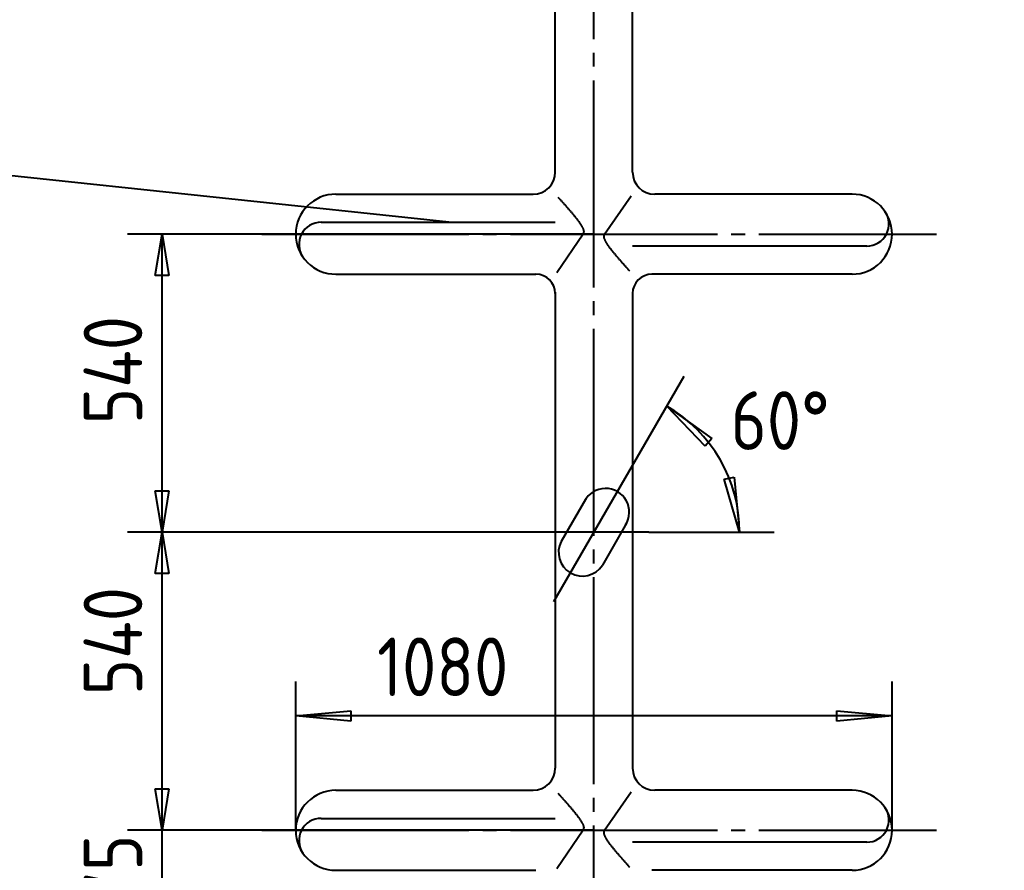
# Model space of a CAD drawing. Extents: x 1561 to 67467, y -57370 to 65913.
# Drawn here: x 1649.3 to 1720.6, y 229.7 to 291.3 of the extents above; entities that cross this region are included whole.
import ezdxf

# ---------------------------------------------------------------- set-up
doc = ezdxf.new("R2010")
doc.units = 0
doc.linetypes.add('DASHDOT', pattern=[18, 15, -1, 1, -1])
doc.layers.get('0').update_dxf_attribs({"linetype": 'DASHDOT'})
doc.layers.add('1', color=7, linetype='CONTINUOUS')
doc.layers.add('2', color=3, linetype='CONTINUOUS')
doc.styles.get("Standard").update_dxf_attribs({"font": 'gbenor.shx', "bigfont": 'gbcbig.shx'})
doc.dimstyles.get("Standard").update_dxf_attribs({"dimtxt": 3.5, "dimasz": 4, "dimexe": 2, "dimexo": 0, "dimgap": 1, "dimtad": 1, "dimtoh": 1, "dimdec": 4, "dimzin": 0, "dimdsep": 46, "dimtxsty": 'Standard', "dimcen": 0, "dimadec": 0, "dimazin": 0, "dimtfac": 1, "dimtdec": 4, "dimtmove": 0, "dimatfit": 0, "dimfxl": 1, "dimtolj": 1, "dimtzin": 0, "dimarcsym": 0})

# ---------------------------------------------------------------- blocks, each defined once
blk = doc.blocks.new('Cadt6')
at = {"layer": '1'}
for p, q in [((1688.257, 278.465), (1688.275, 278.445, 1)), ((1688.275, 278.445), (1688.297, 278.42)), ((1688.297, 278.42), (1688.323, 278.391)), ((1688.323, 278.391), (1688.351, 278.36)), ((1688.351, 278.36), (1688.382, 278.326)), ((1688.382, 278.326), (1688.414, 278.289)), ((1688.414, 278.289), (1688.448, 278.252)), ((1688.448, 278.252), (1688.483, 278.212)), ((1688.483, 278.212), (1688.519, 278.173)), ((1688.519, 278.173), (1688.555, 278.132)), ((1688.555, 278.132), (1688.592, 278.091)), ((1688.592, 278.091), (1688.629, 278.049)), ((1688.629, 278.049), (1688.666, 278.007)), ((1688.666, 278.007), (1688.704, 277.964)), ((1688.704, 277.964), (1688.743, 277.921)), ((1688.743, 277.921), (1688.781, 277.877)), ((1688.781, 277.877), (1688.82, 277.833)), ((1688.82, 277.833), (1688.859, 277.789)), ((1688.859, 277.789), (1688.898, 277.744)), ((1688.898, 277.744), (1688.937, 277.699)), ((1688.937, 277.699), (1688.976, 277.654)), ((1688.976, 277.654), (1689.015, 277.609)), ((1689.015, 277.609), (1689.054, 277.565)), ((1689.054, 277.565), (1689.092, 277.52)), ((1689.092, 277.52), (1689.129, 277.477)), ((1689.129, 277.477), (1689.166, 277.433)), ((1689.166, 277.433), (1689.203, 277.39)), ((1689.203, 277.39), (1689.238, 277.348)), ((1689.238, 277.348), (1689.274, 277.306)), ((1689.274, 277.306), (1689.308, 277.264)), ((1689.308, 277.264), (1689.342, 277.223)), ((1689.342, 277.223), (1689.376, 277.182)), ((1689.376, 277.182), (1689.409, 277.142)), ((1689.409, 277.142), (1689.442, 277.102)), ((1689.442, 277.102), (1689.474, 277.062)), ((1689.474, 277.062), (1689.505, 277.023)), ((1689.505, 277.023), (1689.536, 276.985)), ((1689.536, 276.985), (1689.566, 276.946)), ((1689.566, 276.946), (1689.595, 276.909)), ((1689.595, 276.909), (1689.624, 276.872)), ((1689.624, 276.872), (1689.652, 276.835)), ((1689.652, 276.835), (1689.679, 276.799)), ((1689.679, 276.799), (1689.706, 276.764)), ((1689.706, 276.764), (1689.731, 276.729)), ((1689.731, 276.729), (1689.756, 276.694)), ((1689.756, 276.694), (1689.781, 276.66)), ((1689.781, 276.66), (1689.804, 276.627)), ((1689.804, 276.627), (1689.827, 276.595)), ((1689.827, 276.595), (1689.849, 276.563)), ((1689.849, 276.563), (1689.87, 276.531)), ((1689.87, 276.531), (1689.891, 276.5)), ((1689.891, 276.5), (1689.91, 276.47)), ((1689.91, 276.47), (1689.929, 276.44)), ((1689.929, 276.44), (1689.947, 276.411)), ((1689.947, 276.411), (1689.964, 276.382)), ((1689.964, 276.382), (1689.98, 276.353)), ((1689.98, 276.353), (1689.995, 276.325)), ((1689.995, 276.325), (1690.01, 276.298)), ((1690.01, 276.298), (1690.023, 276.271)), ((1690.023, 276.271), (1690.036, 276.245)), ((1690.036, 276.245), (1690.048, 276.219)), ((1690.048, 276.219), (1690.059, 276.194)), ((1690.059, 276.194), (1690.069, 276.17)), ((1690.069, 276.17), (1690.078, 276.147)), ((1690.078, 276.147), (1690.087, 276.125)), ((1690.087, 276.125), (1690.095, 276.104)), ((1690.095, 276.104), (1690.102, 276.083)), ((1690.102, 276.083), (1690.108, 276.062)), ((1690.108, 276.062), (1690.112, 276.041)), ((1690.095, 275.799), (1690.091, 275.781)), ((1690.099, 275.819), (1690.095, 275.799)), ((1690.103, 275.842), (1690.099, 275.819)), ((1690.108, 275.867), (1690.103, 275.842)), ((1690.112, 275.894), (1690.108, 275.867)), ((1690.112, 276.041), (1690.116, 276.019)), ((1690.115, 275.92), (1690.112, 275.894)), ((1690.117, 275.947), (1690.115, 275.92)), ((1690.116, 276.019), (1690.118, 275.996)), ((1690.118, 275.972), (1690.117, 275.947)), ((1690.118, 275.996), (1690.118, 275.972))]:
    blk.add_line(p, q, dxfattribs=at)
blk = doc.blocks.new('Cadt7')
at = {"layer": '1'}
for p, q in [((1691.603, 275.59), (1691.604, 275.616)), ((1691.604, 275.566), (1691.603, 275.59)), ((1691.604, 275.616), (1691.607, 275.642)), ((1691.606, 275.543), (1691.604, 275.566)), ((1691.609, 275.521), (1691.606, 275.543)), ((1691.607, 275.642), (1691.61, 275.669)), ((1691.614, 275.5), (1691.609, 275.521)), ((1691.61, 275.669), (1691.614, 275.695)), ((1691.614, 275.695), (1691.618, 275.72)), ((1691.62, 275.479), (1691.614, 275.5)), ((1691.618, 275.72), (1691.623, 275.743)), ((1691.627, 275.458), (1691.62, 275.479)), ((1691.623, 275.743), (1691.627, 275.764)), ((1691.627, 275.764), (1691.63, 275.781)), ((1691.634, 275.437), (1691.627, 275.458)), ((1691.643, 275.415), (1691.634, 275.437)), ((1691.653, 275.392), (1691.643, 275.415)), ((1691.663, 275.368), (1691.653, 275.392)), ((1691.674, 275.343), (1691.663, 275.368)), ((1691.686, 275.317), (1691.674, 275.343)), ((1691.698, 275.291), (1691.686, 275.317)), ((1691.712, 275.264), (1691.698, 275.291)), ((1691.726, 275.237), (1691.712, 275.264)), ((1691.741, 275.209), (1691.726, 275.237)), ((1691.758, 275.18), (1691.741, 275.209)), ((1691.775, 275.151), (1691.758, 275.18)), ((1691.793, 275.122), (1691.775, 275.151)), ((1691.811, 275.092), (1691.793, 275.122)), ((1691.831, 275.062), (1691.811, 275.092)), ((1691.851, 275.031), (1691.831, 275.062)), ((1691.873, 274.999), (1691.851, 275.031)), ((1691.895, 274.967), (1691.873, 274.999)), ((1691.917, 274.935), (1691.895, 274.967)), ((1691.941, 274.902), (1691.917, 274.935)), ((1691.965, 274.868), (1691.941, 274.902)), ((1691.99, 274.834), (1691.965, 274.868)), ((1692.016, 274.799), (1691.99, 274.834)), ((1692.043, 274.763), (1692.016, 274.799)), ((1692.07, 274.727), (1692.043, 274.763)), ((1692.098, 274.691), (1692.07, 274.727)), ((1692.127, 274.653), (1692.098, 274.691)), ((1692.156, 274.616), (1692.127, 274.653)), ((1692.186, 274.578), (1692.156, 274.616)), ((1692.217, 274.539), (1692.186, 274.578)), ((1692.248, 274.5), (1692.217, 274.539)), ((1692.28, 274.46), (1692.248, 274.5)), ((1692.312, 274.42), (1692.28, 274.46)), ((1692.346, 274.38), (1692.312, 274.42)), ((1692.379, 274.339), (1692.346, 274.38)), ((1692.413, 274.298), (1692.379, 274.339)), ((1692.448, 274.256), (1692.413, 274.298)), ((1692.483, 274.214), (1692.448, 274.256)), ((1692.519, 274.172), (1692.483, 274.214)), ((1692.555, 274.129), (1692.519, 274.172)), ((1692.592, 274.085), (1692.555, 274.129)), ((1692.63, 274.042), (1692.592, 274.085)), ((1692.668, 273.997), (1692.63, 274.042)), ((1692.706, 273.953), (1692.668, 273.997)), ((1692.745, 273.908), (1692.706, 273.953)), ((1692.784, 273.863), (1692.745, 273.908)), ((1692.823, 273.818), (1692.784, 273.863)), ((1692.863, 273.774), (1692.823, 273.818)), ((1692.902, 273.729), (1692.863, 273.774)), ((1692.94, 273.685), (1692.902, 273.729)), ((1692.979, 273.641), (1692.94, 273.685)), ((1693.017, 273.598), (1692.979, 273.641)), ((1693.055, 273.555), (1693.017, 273.598)), ((1693.093, 273.513), (1693.055, 273.555)), ((1693.13, 273.471), (1693.093, 273.513)), ((1693.166, 273.43), (1693.13, 273.471)), ((1693.203, 273.389), (1693.166, 273.43)), ((1693.238, 273.35), (1693.203, 273.389)), ((1693.273, 273.311), (1693.238, 273.35)), ((1693.307, 273.273), (1693.273, 273.311)), ((1693.34, 273.236), (1693.307, 273.273)), ((1693.37, 273.202), (1693.34, 273.236)), ((1693.399, 273.171), (1693.37, 273.202)), ((1693.424, 273.142), (1693.399, 273.171)), ((1693.446, 273.118), (1693.424, 273.142)), ((1693.465, 273.097), (1693.446, 273.118, 1))]:
    blk.add_line(p, q, dxfattribs=at)
blk = doc.blocks.new('Cadt8')
at = {"layer": '1'}
for p, q in [((1688.257, 235.265), (1688.275, 235.245, 1)), ((1688.275, 235.245), (1688.297, 235.22)), ((1688.297, 235.22), (1688.323, 235.191)), ((1688.323, 235.191), (1688.351, 235.16)), ((1688.351, 235.16), (1688.382, 235.126)), ((1688.382, 235.126), (1688.414, 235.089)), ((1688.414, 235.089), (1688.448, 235.052)), ((1688.448, 235.052), (1688.483, 235.012)), ((1688.483, 235.012), (1688.519, 234.973)), ((1688.519, 234.973), (1688.555, 234.932)), ((1688.555, 234.932), (1688.592, 234.891)), ((1688.592, 234.891), (1688.629, 234.849)), ((1688.629, 234.849), (1688.666, 234.807)), ((1688.666, 234.807), (1688.704, 234.764)), ((1688.704, 234.764), (1688.743, 234.721)), ((1688.743, 234.721), (1688.781, 234.677)), ((1688.781, 234.677), (1688.82, 234.633)), ((1688.82, 234.633), (1688.859, 234.589)), ((1688.859, 234.589), (1688.898, 234.544)), ((1688.898, 234.544), (1688.937, 234.499)), ((1688.937, 234.499), (1688.976, 234.454)), ((1688.976, 234.454), (1689.015, 234.409)), ((1689.015, 234.409), (1689.054, 234.365)), ((1689.054, 234.365), (1689.092, 234.32)), ((1689.092, 234.32), (1689.129, 234.277)), ((1689.129, 234.277), (1689.166, 234.233)), ((1689.166, 234.233), (1689.203, 234.19)), ((1689.203, 234.19), (1689.238, 234.148)), ((1689.238, 234.148), (1689.274, 234.106)), ((1689.274, 234.106), (1689.308, 234.064)), ((1689.308, 234.064), (1689.342, 234.023)), ((1689.342, 234.023), (1689.376, 233.982)), ((1689.376, 233.982), (1689.409, 233.942)), ((1689.409, 233.942), (1689.442, 233.902)), ((1689.442, 233.902), (1689.474, 233.862)), ((1689.474, 233.862), (1689.505, 233.823)), ((1689.505, 233.823), (1689.536, 233.785)), ((1689.536, 233.785), (1689.566, 233.746)), ((1689.566, 233.746), (1689.595, 233.709)), ((1689.595, 233.709), (1689.624, 233.672)), ((1689.624, 233.672), (1689.652, 233.635)), ((1689.652, 233.635), (1689.679, 233.599)), ((1689.679, 233.599), (1689.706, 233.564)), ((1689.706, 233.564), (1689.731, 233.529)), ((1689.731, 233.529), (1689.756, 233.494)), ((1689.756, 233.494), (1689.781, 233.46)), ((1689.781, 233.46), (1689.804, 233.427)), ((1689.804, 233.427), (1689.827, 233.395)), ((1689.827, 233.395), (1689.849, 233.363)), ((1689.849, 233.363), (1689.87, 233.331)), ((1689.87, 233.331), (1689.891, 233.3)), ((1689.891, 233.3), (1689.91, 233.27)), ((1689.91, 233.27), (1689.929, 233.24)), ((1689.929, 233.24), (1689.947, 233.211)), ((1689.947, 233.211), (1689.964, 233.182)), ((1689.964, 233.182), (1689.98, 233.153)), ((1689.98, 233.153), (1689.995, 233.125)), ((1689.995, 233.125), (1690.01, 233.098)), ((1690.01, 233.098), (1690.023, 233.071)), ((1690.023, 233.071), (1690.036, 233.045)), ((1690.036, 233.045), (1690.048, 233.019)), ((1690.048, 233.019), (1690.059, 232.994)), ((1690.059, 232.994), (1690.069, 232.97)), ((1690.069, 232.97), (1690.078, 232.947)), ((1690.078, 232.947), (1690.087, 232.925)), ((1690.087, 232.925), (1690.095, 232.904)), ((1690.095, 232.599), (1690.091, 232.581)), ((1690.095, 232.904), (1690.102, 232.883)), ((1690.099, 232.619), (1690.095, 232.599)), ((1690.103, 232.642), (1690.099, 232.619)), ((1690.102, 232.883), (1690.108, 232.862)), ((1690.108, 232.667), (1690.103, 232.642)), ((1690.108, 232.862), (1690.112, 232.841)), ((1690.112, 232.694), (1690.108, 232.667)), ((1690.112, 232.841), (1690.116, 232.819)), ((1690.115, 232.72), (1690.112, 232.694)), ((1690.117, 232.747), (1690.115, 232.72)), ((1690.116, 232.819), (1690.118, 232.796)), ((1690.118, 232.772), (1690.117, 232.747)), ((1690.118, 232.796), (1690.118, 232.772))]:
    blk.add_line(p, q, dxfattribs=at)
blk = doc.blocks.new('Cadt9')
at = {"layer": '1'}
for p, q in [((1691.618, 232.52), (1691.623, 232.543)), ((1691.623, 232.543), (1691.627, 232.564)), ((1691.627, 232.564), (1691.63, 232.581)), ((1691.603, 232.39), (1691.604, 232.416)), ((1691.604, 232.366), (1691.603, 232.39)), ((1691.604, 232.416), (1691.607, 232.442)), ((1691.606, 232.343), (1691.604, 232.366)), ((1691.609, 232.321), (1691.606, 232.343)), ((1691.607, 232.442), (1691.61, 232.469)), ((1691.614, 232.3), (1691.609, 232.321)), ((1691.61, 232.469), (1691.614, 232.495)), ((1691.614, 232.495), (1691.618, 232.52)), ((1691.62, 232.279), (1691.614, 232.3)), ((1691.627, 232.258), (1691.62, 232.279)), ((1691.634, 232.237), (1691.627, 232.258)), ((1691.643, 232.215), (1691.634, 232.237)), ((1691.653, 232.192), (1691.643, 232.215)), ((1691.663, 232.168), (1691.653, 232.192)), ((1691.674, 232.143), (1691.663, 232.168)), ((1691.686, 232.117), (1691.674, 232.143)), ((1691.698, 232.091), (1691.686, 232.117)), ((1691.712, 232.064), (1691.698, 232.091)), ((1691.726, 232.037), (1691.712, 232.064)), ((1691.741, 232.009), (1691.726, 232.037)), ((1691.758, 231.98), (1691.741, 232.009)), ((1691.775, 231.951), (1691.758, 231.98)), ((1691.793, 231.922), (1691.775, 231.951)), ((1691.811, 231.892), (1691.793, 231.922)), ((1691.831, 231.862), (1691.811, 231.892)), ((1691.851, 231.831), (1691.831, 231.862)), ((1691.873, 231.799), (1691.851, 231.831)), ((1691.895, 231.767), (1691.873, 231.799)), ((1691.917, 231.735), (1691.895, 231.767)), ((1691.941, 231.702), (1691.917, 231.735)), ((1691.965, 231.668), (1691.941, 231.702)), ((1691.99, 231.634), (1691.965, 231.668)), ((1692.016, 231.599), (1691.99, 231.634)), ((1692.043, 231.563), (1692.016, 231.599)), ((1692.07, 231.527), (1692.043, 231.563)), ((1692.098, 231.491), (1692.07, 231.527)), ((1692.127, 231.453), (1692.098, 231.491)), ((1692.156, 231.416), (1692.127, 231.453)), ((1692.186, 231.378), (1692.156, 231.416)), ((1692.217, 231.339), (1692.186, 231.378)), ((1692.248, 231.3), (1692.217, 231.339)), ((1692.28, 231.26), (1692.248, 231.3)), ((1692.312, 231.22), (1692.28, 231.26)), ((1692.346, 231.18), (1692.312, 231.22)), ((1692.379, 231.139), (1692.346, 231.18)), ((1692.413, 231.098), (1692.379, 231.139)), ((1692.448, 231.056), (1692.413, 231.098)), ((1692.483, 231.014), (1692.448, 231.056)), ((1692.519, 230.972), (1692.483, 231.014)), ((1692.555, 230.929), (1692.519, 230.972)), ((1692.592, 230.885), (1692.555, 230.929)), ((1692.63, 230.842), (1692.592, 230.885)), ((1692.668, 230.797), (1692.63, 230.842)), ((1692.706, 230.753), (1692.668, 230.797)), ((1692.745, 230.708), (1692.706, 230.753)), ((1692.784, 230.663), (1692.745, 230.708)), ((1692.823, 230.618), (1692.784, 230.663)), ((1692.863, 230.574), (1692.823, 230.618)), ((1692.902, 230.529), (1692.863, 230.574)), ((1692.94, 230.485), (1692.902, 230.529)), ((1692.979, 230.441), (1692.94, 230.485)), ((1693.017, 230.398), (1692.979, 230.441)), ((1693.055, 230.355), (1693.017, 230.398)), ((1693.093, 230.313), (1693.055, 230.355)), ((1693.13, 230.271), (1693.093, 230.313)), ((1693.166, 230.23), (1693.13, 230.271)), ((1693.203, 230.189), (1693.166, 230.23)), ((1693.238, 230.15), (1693.203, 230.189)), ((1693.273, 230.111), (1693.238, 230.15)), ((1693.307, 230.073), (1693.273, 230.111)), ((1693.34, 230.036), (1693.307, 230.073)), ((1693.37, 230.002), (1693.34, 230.036)), ((1693.399, 229.971), (1693.37, 230.002)), ((1693.424, 229.942), (1693.399, 229.971)), ((1693.446, 229.918), (1693.424, 229.942)), ((1693.465, 229.897), (1693.446, 229.918, 1))]:
    blk.add_line(p, q, dxfattribs=at)
blk = doc.blocks.new('*D13')
at = {"layer": '2'}
for p, q in [((1690.861, 275.781), (1657.071, 275.781)), ((1659.071, 272.781), (1659.571, 275.781)), ((1659.571, 275.781), (1660.071, 272.781)), ((1659.571, 209.581), (1659.571, 275.781)), ((1660.071, 272.781), (1659.071, 272.781)), ((1659.571, 254.181), (1659.071, 257.181)), ((1659.071, 257.181), (1660.071, 257.181)), ((1660.071, 257.181), (1659.571, 254.181)), ((1690.861, 254.181), (1657.071, 254.181)), ((1659.071, 251.181), (1659.571, 254.181)), ((1659.571, 254.181), (1660.071, 251.181)), ((1660.071, 251.181), (1659.071, 251.181)), ((1659.571, 232.581), (1659.071, 235.581)), ((1659.071, 235.581), (1660.071, 235.581)), ((1660.071, 235.581), (1659.571, 232.581)), ((1690.861, 232.581), (1657.071, 232.581)), ((1690.861, 225.581), (1657.071, 225.581)), ((1659.071, 222.581), (1659.571, 225.581)), ((1659.571, 225.581), (1660.071, 222.581)), ((1660.071, 222.581), (1659.071, 222.581)), ((1659.571, 209.581), (1659.071, 212.581, 1)), ((1659.071, 212.581), (1660.071, 212.581)), ((1660.071, 212.581), (1659.571, 209.581)), ((1690.861, 209.581), (1657.071, 209.581))]:
    blk.add_line(p, q, dxfattribs=at)
at = {"layer": '2', "char_height": 4.25, "width": 65536, "attachment_point": 7, "rotation": 90}
for s, insert in [('540', (1658.142, 262.013)), ('540', (1658.142, 242.373)), ('175', (1658.142, 225.285)), ('400', (1658.142, 216.783))]:
    blk.add_mtext(s, dxfattribs=dict(at, insert=insert))
blk = doc.blocks.new('*D26')
at = {"layer": '2'}
for p, q in [((1672.061, 395.221), (1757.361, 395.221)), ((1763.736, 395.221), (1767.152, 395.221)), ((1773.527, 395.221), (1786.141, 395.221)), ((1783.141, 392.221), (1783.641, 395.221)), ((1783.641, 395.221), (1784.141, 392.221)), ((1783.641, 209.581), (1783.641, 395.221)), ((1784.141, 392.221), (1783.141, 392.221)), ((1783.641, 209.581), (1783.141, 212.581)), ((1783.141, 212.581), (1784.141, 212.581)), ((1784.141, 212.581), (1783.641, 209.581)), ((1690.861, 209.581), (1786.141, 209.581))]:
    blk.add_line(p, q, dxfattribs=at)
at = {"layer": '2', "insert": (1782.212, 314.797), "char_height": 4.25, "width": 65536, "attachment_point": 7, "rotation": 90}
blk.add_mtext('4641', dxfattribs=at)
blk = doc.blocks.new('*D27')
at = {"layer": '2'}
for p, q in [((1743.821, 237.197), (1759.101, 237.197)), ((1756.101, 234.197), (1756.601, 237.197)), ((1756.601, 237.197), (1757.101, 234.197)), ((1756.601, 209.581), (1756.601, 237.197)), ((1757.101, 234.197), (1756.101, 234.197)), ((1756.601, 209.581), (1756.101, 212.581)), ((1756.101, 212.581), (1757.101, 212.581)), ((1757.101, 212.581), (1756.601, 209.581)), ((1690.861, 209.581), (1759.101, 209.581))]:
    blk.add_line(p, q, dxfattribs=at)
at = {"layer": '2', "insert": (1755.172, 218.583), "char_height": 4.25, "width": 65536, "attachment_point": 7, "rotation": 90}
blk.add_mtext('690', dxfattribs=at)
blk = doc.blocks.new('*D36')
at = {"layer": '2'}
for p, q in [((1693.395, 258.57), (1697.386, 265.483)), ((1696.136, 263.318), (1699.404, 260.98)), ((1698.912, 260.414), (1696.136, 263.318)), ((1699.404, 260.98), (1698.912, 260.414)), ((1700.284, 258.037), (1701.021, 258.18)), ((1701.411, 254.181), (1700.284, 258.037, 1)), ((1701.021, 258.18), (1701.411, 254.181)), ((1694.832, 254.181), (1703.911, 254.181))]:
    blk.add_line(p, q, dxfattribs=at)
blk.add_arc((1690.861, 254.181), 10.55, 0, 60, dxfattribs=at)
at = {"layer": '2', "insert": (1700.765, 260.148), "char_height": 4.25, "width": 65536, "attachment_point": 7}
blk.add_mtext('60%%d', dxfattribs=at)
blk = doc.blocks.new('*D39')
at = {"layer": '2'}
for p, q in [((1680.246, 109.416), (1708.101, 129.109)), ((1708.101, 129.109), (1719.708, 129.109)), ((1698.738, 123.102), (1701.476, 124.425)), ((1701.476, 124.425), (1699.315, 122.285)), ((1699.315, 122.285), (1698.738, 123.102)), ((1680.246, 109.416), (1682.407, 111.556)), ((1682.407, 111.556), (1682.984, 110.74)), ((1682.984, 110.74), (1680.246, 109.416))]:
    blk.add_line(p, q, dxfattribs=at)
at = {"layer": '2', "insert": (1709.529, 130.537), "char_height": 4.25, "width": 65536, "attachment_point": 7}
blk.add_mtext('%%c650', dxfattribs=at)
blk = doc.blocks.new('*D40')
at = {"layer": '2'}
for p, q in [((1665.971, 145.599), (1652.791, 145.599)), ((1714.72, 89.431), (1665.971, 145.599)), ((1667.002, 144.411), (1669.346, 142.473)), ((1668.591, 141.817), (1667.002, 144.411)), ((1669.346, 142.473), (1668.591, 141.817)), ((1712.376, 91.369), (1713.131, 92.024)), ((1713.131, 92.024), (1714.72, 89.431)), ((1714.72, 89.431), (1712.376, 91.369))]:
    blk.add_line(p, q, dxfattribs=at)
at = {"layer": '2', "insert": (1654.22, 147.027), "char_height": 4.25, "width": 65536, "attachment_point": 7}
blk.add_mtext('%%c1820', dxfattribs=at)
blk = doc.blocks.new('*D41')
at = {"layer": '2'}
for p, q in [((1686.604, 110.112), (1675.74, 95.458)), ((1683.924, 106.497), (1685.309, 109.205)), ((1685.309, 109.205), (1686.113, 108.609)), ((1686.113, 108.609), (1683.924, 106.497)), ((1681.164, 103.614), (1683.353, 105.726)), ((1683.353, 105.726), (1681.967, 103.018)), ((1681.967, 103.018), (1681.164, 103.614)), ((1675.74, 95.458), (1660.168, 95.458))]:
    blk.add_line(p, q, dxfattribs=at)
at = {"layer": '2', "insert": (1661.596, 96.886), "char_height": 4.25, "width": 65536, "attachment_point": 7}
blk.add_mtext('16XM24', dxfattribs=at)
blk = doc.blocks.new('*D44')
at = {"layer": '2'}
for p, q in [((1690.861, 525.907), (1795.832, 525.907)), ((1792.957, 521.907), (1793.332, 525.907)), ((1793.332, 525.907), (1793.707, 521.907)), ((1793.332, 205.51), (1793.332, 525.907)), ((1793.707, 521.907), (1792.957, 521.907)), ((1793.332, 205.51), (1792.957, 209.51)), ((1792.957, 209.51), (1793.707, 209.51)), ((1793.707, 209.51), (1793.332, 205.51)), ((1690.861, 205.51), (1795.832, 205.51))]:
    blk.add_line(p, q, dxfattribs=at)
at = {"layer": '2', "insert": (1791.903, 313.409), "char_height": 4.25, "width": 65536, "attachment_point": 7, "rotation": 90}
blk.add_mtext('7780', dxfattribs=at)
blk = doc.blocks.new('*D45')
at = {"layer": '2'}
for p, q in [((1669.261, 232.581), (1669.261, 243.372)), ((1712.461, 232.581), (1712.461, 243.372)), ((1669.261, 240.872), (1673.261, 241.247)), ((1673.261, 241.247), (1673.261, 240.497)), ((1708.461, 240.497), (1708.461, 241.247)), ((1708.461, 241.247), (1712.461, 240.872)), ((1673.261, 240.497), (1669.261, 240.872)), ((1712.461, 240.872), (1669.261, 240.872)), ((1712.461, 240.872), (1708.461, 240.497))]:
    blk.add_line(p, q, dxfattribs=at)
at = {"layer": '2', "insert": (1675.148, 242.301), "char_height": 4.25, "width": 65536, "attachment_point": 7}
blk.add_mtext('1080', dxfattribs=at)
blk = doc.blocks.new('Cadt52')
at = {"layer": '2'}
blk.add_line((1680.361, 276.641), (1601.45, 285.025, 1), dxfattribs=at)

msp = doc.modelspace()

# ---------------------------------------------------------------- linework, layer by layer
for p, q in [((1690.86081, 181.92363), (1690.86081, 527.37297)), ((1666.80764, 275.78106), (1715.68531, 275.78106)), ((1687.95739, 249.15218), (1693.39503, 258.57046)), ((1694.83247, 254.18106), (1687.33635, 254.18106)), ((1666.80764, 232.58106), (1715.68531, 232.58106))]:
    msp.add_line(p, q)
at = {"layer": '1'}
for p, q in [((1688.06081, 280.28106), (1688.06081, 413.34652, 6.28319)), ((1693.66081, 280.28106), (1693.66081, 413.34652)), ((1672.16081, 278.68106), (1686.46081, 278.68106, 6.28319)), ((1691.63046, 275.78106), (1693.54966, 278.56986)), ((1709.56081, 278.68106), (1695.26081, 278.68106, 6.28319)), ((1671.09198, 276.64106), (1688.06081, 276.64106)), ((1690.09116, 275.78106), (1688.17196, 272.99226)), ((1710.62964, 274.92106), (1693.66081, 274.92106, 6.28319)), ((1672.16081, 272.88106), (1686.66081, 272.88106, 6.28319)), ((1709.56081, 272.88106), (1695.06081, 272.88106, 6.28319)), ((1688.06081, 271.58106), (1688.06081, 271.48106)), ((1688.06081, 271.48106), (1688.06081, 237.08106)), ((1693.66081, 271.58106), (1693.66081, 271.48106)), ((1693.66081, 271.48106), (1693.66081, 237.08106)), ((1690.25054, 256.56403), (1688.49196, 253.51809, 6.28319)), ((1693.22966, 254.84403), (1691.47109, 251.79809)), ((1672.16081, 235.48106), (1686.46081, 235.48106)), ((1709.56081, 235.48106), (1695.26081, 235.48106, 6.28319)), ((1691.63046, 232.58106), (1693.54966, 235.36986)), ((1671.09198, 233.44106), (1688.06081, 233.44106, 6.28319)), ((1690.09116, 232.58106), (1688.17196, 229.79226)), ((1710.62964, 231.72106), (1693.66081, 231.72106, 6.28319)), ((1672.16081, 229.68106), (1686.66081, 229.68106, 6.28319)), ((1709.56081, 229.68106), (1695.06081, 229.68106, 6.28319))]:
    msp.add_line(p, q, dxfattribs=at)
for centre, radius, start, end in [((1686.46081, 280.28106), 1.6, 270, 360), ((1695.26081, 280.28106), 1.6, 180, 270), ((1672.16081, 275.78106), 2.9, 90, 270), ((1709.56081, 275.78106), 2.9, 270, 450), ((1710.62964, 276.52106), 1.6, 270, 394.6966024), ((1671.09198, 275.04106), 1.6, 90, 214.6966024), ((1686.66081, 271.48106), 1.4, 0, 90), ((1695.06081, 271.48106), 1.4, 90, 180), ((1691.70081, 255.63598), 1.72179, 327.3842767, 512.6157233), ((1690.02081, 252.72614), 1.72179, 152.6157233, 327.3842767), ((1686.46081, 237.08106), 1.6, 270, 360), ((1695.26081, 237.08106), 1.6, 180, 270), ((1672.16081, 232.58106), 2.9, 90, 270), ((1709.56081, 232.58106), 2.9, 270, 450), ((1710.62964, 233.32106), 1.6, 270, 394.6966024), ((1671.09198, 231.84106), 1.6, 90, 214.6966024)]:
    msp.add_arc(centre, radius, start, end, dxfattribs=at)

# ---------------------------------------------------------------- block references
for name in ['Cadt52', 'Cadt6', '*D13', 'Cadt7', '*D36', 'Cadt8', 'Cadt9']:
    msp.add_blockref(name, (0, 0))

# ---------------------------------------------------------------- dimensions: what is measured, and where the dimension line sits
at = {"layer": '2'}
for base, p1, p2, text, picture, middle in [((1783.64081, 395.22106), (1690.86081, 209.58106), (1672.06081, 395.22106), '4641', '*D26', (1783.64081, 318.59106)), ((1793.3316, 525.90652), (1690.86081, 205.51034), (1690.86081, 525.90652), '7780', '*D44', (44833.29, 7839.32092)), ((1756.60081, 237.19682), (1690.86081, 209.58106), (1743.82081, 237.19682), '690', '*D27', (1756.60081, 221.59106))]:
    dim = msp.add_linear_dim(base=base, p1=p1, p2=p2, angle=90, text=text, dimstyle='Standard', dxfattribs=at)
    dim.commit()
    dim.dimension.update_dxf_attribs({"geometry": picture, "text_midpoint": middle})
for p1, p2, text, picture, middle in [((1667.00173, 144.41073), (1714.71989, 89.43059), '%%c1820', '*D40', (41360.66049, 3639.96353)), ((1701.47603, 124.42513), (1680.24559, 109.41619), '%%c650', '*D39', (42742.60957, 3227.71353)), ((1683.35252, 105.72597), (1683.92427, 106.49714), '16XM24', '*D41', (41546.26233, 2386.44652))]:
    dim = msp.add_diameter_dim_2p(p1=p1, p2=p2, text=text, dimstyle='Standard', dxfattribs=at)
    dim.commit()
    dim.dimension.update_dxf_attribs({"geometry": picture, "text_midpoint": middle})
dim = msp.add_linear_dim(base=(1669.26081, 240.8724), p1=(1712.46081, 232.58106), p2=(1669.26081, 232.58106), text='1080', dimstyle='Standard', dxfattribs=at)
dim.commit()
dim.dimension.update_dxf_attribs({"geometry": '*D45', "text_midpoint": (1678.9076, 240.8724)})

doc.saveas('drawing.dxf')
